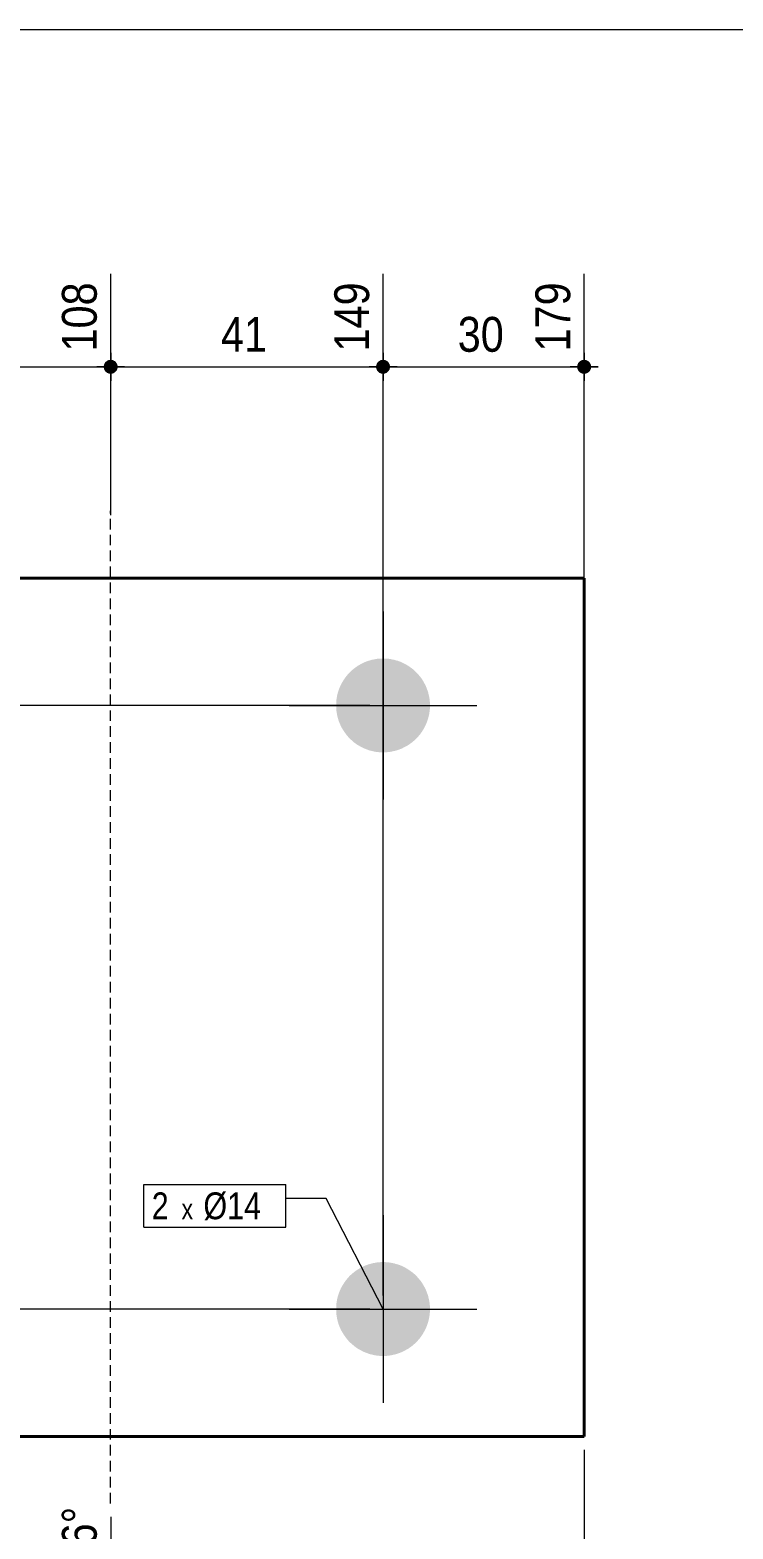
# Model space of a CAD drawing. Header units: millimetres. Extents: x 2 to 287, y 5 to 195.
# Drawn here: x 92.2 to 144.7, y 83.2 to 195 of the extents above; entities that cross this region are included whole.
import ezdxf

# ---------------------------------------------------------------- set-up
doc = ezdxf.new("R2010")
doc.units = ezdxf.units.MM
doc.linetypes.add('CACHE2', pattern=[1.190625, 0.79375, -0.396875])
for name, color, linetype, lineweight in [('Boulon', 7, 'Continuous', 0), ('Cache', 7, 'Continuous', 0), ('Cotation', 7, 'Continuous', 0), ('Désignation boulon', 3, 'Continuous', 0), ('Feuille dessin', 5, 'Continuous', 0), ('Piece', 2, 'Continuous', 0)]:
    doc.layers.add(name, color=color, linetype=linetype, lineweight=lineweight)
doc.styles.add('ARIAL', font='ARIAL.TTF')
doc.styles.add('COMIC_SANS_MS', font='COMIC.TTF')

# ---------------------------------------------------------------- blocks, each defined once
blk = doc.blocks.new('*A1')
at = {"layer": 'Boulon'}
for points in [[(118.5, 141.14), (118.42, 141.15), (118.33, 141.15), (118.24, 141.16), (118.16, 141.17), (118.07, 141.18), (117.99, 141.19), (117.9, 141.21), (117.82, 141.23), (117.74, 141.25), (117.65, 141.27), (117.57, 141.29), (117.49, 141.32), (117.41, 141.35), (117.33, 141.38), (117.25, 141.41), (117.17, 141.44), (117.09, 141.48), (117.01, 141.52), (116.94, 141.56), (116.86, 141.6), (116.79, 141.64), (116.71, 141.68), (116.64, 141.73), (116.57, 141.78), (116.5, 141.83), (116.43, 141.88), (116.37, 141.94), (116.3, 141.99), (116.24, 142.05), (116.17, 142.11), (116.11, 142.17), (116.05, 142.23), (115.99, 142.29), (115.94, 142.36), (115.88, 142.42), (115.83, 142.49), (115.78, 142.56), (115.73, 142.63), (115.68, 142.7), (115.63, 142.77), (115.59, 142.84), (115.54, 142.92), (115.5, 142.99), (115.46, 143.07), (115.42, 143.15), (115.39, 143.22), (115.35, 143.3), (115.32, 143.38), (115.29, 143.46), (115.26, 143.54), (115.24, 143.63), (115.21, 143.71), (115.19, 143.79), (115.17, 143.87), (115.15, 143.96), (115.14, 144.04), (115.13, 144.13), (115.11, 144.21), (115.1, 144.3), (115.1, 144.38), (115.09, 144.47), (115.09, 144.56), (115.09, 144.64), (115.09, 144.73), (115.09, 144.81), (115.1, 144.9), (115.1, 144.98), (115.11, 145.07), (115.13, 145.16), (115.14, 145.24), (115.15, 145.32), (115.17, 145.41), (115.19, 145.49), (115.21, 145.58), (115.24, 145.66), (115.26, 145.74), (115.29, 145.82), (115.32, 145.9), (115.35, 145.98), (115.39, 146.06), (115.42, 146.14), (115.46, 146.22), (115.5, 146.29), (115.54, 146.37), (115.59, 146.44), (115.63, 146.51), (115.68, 146.59), (115.73, 146.66), (115.78, 146.73), (115.83, 146.8), (115.88, 146.86), (115.94, 146.93), (115.99, 146.99), (116.05, 147.06), (116.11, 147.12), (116.17, 147.18), (116.24, 147.24), (116.3, 147.29), (116.37, 147.35), (116.43, 147.4), (116.5, 147.45), (116.57, 147.5), (116.64, 147.55), (116.71, 147.6), (116.79, 147.64), (116.86, 147.69), (116.94, 147.73), (117.01, 147.77), (117.09, 147.81), (117.17, 147.84), (117.25, 147.88), (117.33, 147.91), (117.41, 147.94), (117.49, 147.97), (117.57, 147.99), (117.65, 148.01), (117.74, 148.04), (117.82, 148.06), (117.9, 148.07), (117.99, 148.09), (118.07, 148.1), (118.16, 148.12), (118.24, 148.12), (118.33, 148.13), (118.42, 148.14), (118.5, 148.14), (118.59, 148.14), (118.67, 148.14), (118.76, 148.14), (118.84, 148.13), (118.93, 148.12), (119.02, 148.12), (119.1, 148.1), (119.19, 148.09), (119.27, 148.07), (119.35, 148.06), (119.44, 148.04), (119.52, 148.01), (119.6, 147.99), (119.69, 147.97), (119.77, 147.94), (119.85, 147.91), (119.93, 147.88), (120.01, 147.84), (120.08, 147.81), (120.16, 147.77), (120.24, 147.73), (120.31, 147.69), (120.39, 147.64), (120.46, 147.6), (120.53, 147.55), (120.6, 147.5), (120.67, 147.45), (120.74, 147.4), (120.81, 147.35), (120.87, 147.29), (120.94, 147.24), (121, 147.18), (121.06, 147.12), (121.12, 147.06), (121.18, 146.99), (121.24, 146.93), (121.29, 146.86), (121.35, 146.8), (121.4, 146.73), (121.45, 146.66), (121.5, 146.59), (121.54, 146.51), (121.59, 146.44), (121.63, 146.37), (121.67, 146.29), (121.71, 146.22), (121.75, 146.14), (121.79, 146.06), (121.82, 145.98), (121.85, 145.9), (121.88, 145.82), (121.91, 145.74), (121.94, 145.66), (121.96, 145.58), (121.98, 145.49), (122, 145.41), (122.02, 145.32), (122.04, 145.24), (122.05, 145.16), (122.06, 145.07), (122.07, 144.98), (122.08, 144.9), (122.08, 144.81), (122.09, 144.73), (122.09, 144.64), (122.09, 144.56), (122.08, 144.47), (122.08, 144.38), (122.07, 144.3), (122.06, 144.21), (122.05, 144.13), (122.04, 144.04), (122.02, 143.96), (122, 143.87), (121.98, 143.79), (121.96, 143.71), (121.94, 143.63), (121.91, 143.54), (121.88, 143.46), (121.85, 143.38), (121.82, 143.3), (121.79, 143.22), (121.75, 143.15), (121.71, 143.07), (121.67, 142.99), (121.63, 142.92), (121.59, 142.84), (121.54, 142.77), (121.5, 142.7), (121.45, 142.63), (121.4, 142.56), (121.35, 142.49), (121.29, 142.42), (121.24, 142.36), (121.18, 142.29), (121.12, 142.23), (121.06, 142.17), (121, 142.11), (120.94, 142.05), (120.87, 141.99), (120.81, 141.94), (120.74, 141.88), (120.67, 141.83), (120.6, 141.78), (120.53, 141.73), (120.46, 141.68), (120.39, 141.64), (120.31, 141.6), (120.24, 141.56), (120.16, 141.52), (120.08, 141.48), (120.01, 141.44), (119.93, 141.41), (119.85, 141.38), (119.77, 141.35), (119.69, 141.32), (119.6, 141.29), (119.52, 141.27), (119.44, 141.25), (119.35, 141.23), (119.27, 141.21), (119.19, 141.19), (119.1, 141.18), (119.02, 141.17), (118.93, 141.16), (118.84, 141.15), (118.76, 141.15), (118.67, 141.14), (118.59, 141.14)], [(118.5, 96.14), (118.42, 96.15), (118.33, 96.15), (118.24, 96.16), (118.16, 96.17), (118.07, 96.18), (117.99, 96.19), (117.9, 96.21), (117.82, 96.23), (117.74, 96.25), (117.65, 96.27), (117.57, 96.29), (117.49, 96.32), (117.41, 96.35), (117.33, 96.38), (117.25, 96.41), (117.17, 96.44), (117.09, 96.48), (117.01, 96.52), (116.94, 96.56), (116.86, 96.6), (116.79, 96.64), (116.71, 96.68), (116.64, 96.73), (116.57, 96.78), (116.5, 96.83), (116.43, 96.88), (116.37, 96.94), (116.3, 96.99), (116.24, 97.05), (116.17, 97.11), (116.11, 97.17), (116.05, 97.23), (115.99, 97.29), (115.94, 97.36), (115.88, 97.42), (115.83, 97.49), (115.78, 97.56), (115.73, 97.63), (115.68, 97.7), (115.63, 97.77), (115.59, 97.84), (115.54, 97.92), (115.5, 97.99), (115.46, 98.07), (115.42, 98.15), (115.39, 98.22), (115.35, 98.3), (115.32, 98.38), (115.29, 98.46), (115.26, 98.54), (115.24, 98.63), (115.21, 98.71), (115.19, 98.79), (115.17, 98.87), (115.15, 98.96), (115.14, 99.04), (115.13, 99.13), (115.11, 99.21), (115.1, 99.3), (115.1, 99.38), (115.09, 99.47), (115.09, 99.56), (115.09, 99.64), (115.09, 99.73), (115.09, 99.81), (115.1, 99.9), (115.1, 99.98), (115.11, 100.07), (115.13, 100.16), (115.14, 100.24), (115.15, 100.32), (115.17, 100.41), (115.19, 100.49), (115.21, 100.58), (115.24, 100.66), (115.26, 100.74), (115.29, 100.82), (115.32, 100.9), (115.35, 100.98), (115.39, 101.06), (115.42, 101.14), (115.46, 101.22), (115.5, 101.29), (115.54, 101.37), (115.59, 101.44), (115.63, 101.51), (115.68, 101.59), (115.73, 101.66), (115.78, 101.73), (115.83, 101.8), (115.88, 101.86), (115.94, 101.93), (115.99, 101.99), (116.05, 102.06), (116.11, 102.12), (116.17, 102.18), (116.24, 102.24), (116.3, 102.29), (116.37, 102.35), (116.43, 102.4), (116.5, 102.45), (116.57, 102.5), (116.64, 102.55), (116.71, 102.6), (116.79, 102.64), (116.86, 102.69), (116.94, 102.73), (117.01, 102.77), (117.09, 102.81), (117.17, 102.84), (117.25, 102.88), (117.33, 102.91), (117.41, 102.94), (117.49, 102.97), (117.57, 102.99), (117.65, 103.01), (117.74, 103.04), (117.82, 103.06), (117.9, 103.07), (117.99, 103.09), (118.07, 103.1), (118.16, 103.12), (118.24, 103.12), (118.33, 103.13), (118.42, 103.14), (118.5, 103.14), (118.59, 103.14), (118.67, 103.14), (118.76, 103.14), (118.84, 103.13), (118.93, 103.12), (119.02, 103.12), (119.1, 103.1), (119.19, 103.09), (119.27, 103.07), (119.35, 103.06), (119.44, 103.04), (119.52, 103.01), (119.6, 102.99), (119.69, 102.97), (119.77, 102.94), (119.85, 102.91), (119.93, 102.88), (120.01, 102.84), (120.08, 102.81), (120.16, 102.77), (120.24, 102.73), (120.31, 102.69), (120.39, 102.64), (120.46, 102.6), (120.53, 102.55), (120.6, 102.5), (120.67, 102.45), (120.74, 102.4), (120.81, 102.35), (120.87, 102.29), (120.94, 102.24), (121, 102.18), (121.06, 102.12), (121.12, 102.06), (121.18, 101.99), (121.24, 101.93), (121.29, 101.86), (121.35, 101.8), (121.4, 101.73), (121.45, 101.66), (121.5, 101.59), (121.54, 101.51), (121.59, 101.44), (121.63, 101.37), (121.67, 101.29), (121.71, 101.22), (121.75, 101.14), (121.79, 101.06), (121.82, 100.98), (121.85, 100.9), (121.88, 100.82), (121.91, 100.74), (121.94, 100.66), (121.96, 100.58), (121.98, 100.49), (122, 100.41), (122.02, 100.32), (122.04, 100.24), (122.05, 100.16), (122.06, 100.07), (122.07, 99.98), (122.08, 99.9), (122.08, 99.81), (122.09, 99.73), (122.09, 99.64), (122.09, 99.56), (122.08, 99.47), (122.08, 99.38), (122.07, 99.3), (122.06, 99.21), (122.05, 99.13), (122.04, 99.04), (122.02, 98.96), (122, 98.87), (121.98, 98.79), (121.96, 98.71), (121.94, 98.63), (121.91, 98.54), (121.88, 98.46), (121.85, 98.38), (121.82, 98.3), (121.79, 98.22), (121.75, 98.15), (121.71, 98.07), (121.67, 97.99), (121.63, 97.92), (121.59, 97.84), (121.54, 97.77), (121.5, 97.7), (121.45, 97.63), (121.4, 97.56), (121.35, 97.49), (121.29, 97.42), (121.24, 97.36), (121.18, 97.29), (121.12, 97.23), (121.06, 97.17), (121, 97.11), (120.94, 97.05), (120.87, 96.99), (120.81, 96.94), (120.74, 96.88), (120.67, 96.83), (120.6, 96.78), (120.53, 96.73), (120.46, 96.68), (120.39, 96.64), (120.31, 96.6), (120.24, 96.56), (120.16, 96.52), (120.08, 96.48), (120.01, 96.44), (119.93, 96.41), (119.85, 96.38), (119.77, 96.35), (119.69, 96.32), (119.6, 96.29), (119.52, 96.27), (119.44, 96.25), (119.35, 96.23), (119.27, 96.21), (119.19, 96.19), (119.1, 96.18), (119.02, 96.17), (118.93, 96.16), (118.84, 96.15), (118.76, 96.15), (118.67, 96.14), (118.59, 96.14)]]:
    blk.add_hatch(color=256, dxfattribs=at).paths.add_polyline_path(points, flags=17)
at = {"layer": 'Boulon', "linetype": 'Continuous', "lineweight": 0}
for p, q in [((118.59, 151.64), (118.59, 137.64)), ((111.59, 144.64), (125.59, 144.64)), ((118.59, 106.64), (118.59, 92.64)), ((111.59, 99.64), (125.59, 99.64))]:
    blk.add_line(p, q, dxfattribs=at)
blk = doc.blocks.new('*A3')
at = {"layer": 'Cache', "color": 7, "linetype": 'CACHE2', "lineweight": 20}
blk.add_line((98.266561, 85.141727), (98.266561, 159.141727), dxfattribs=at)
at = {"layer": 'Piece', "color": 2, "linetype": 'Continuous', "lineweight": 40}
for p, q in [((133.588716, 154.141727), (44.277246, 154.141727)), ((133.588716, 154.141727), (133.588716, 90.141727)), ((133.588716, 90.141727), (44.277246, 90.141727))]:
    blk.add_line(p, q, dxfattribs=at)
blk = doc.blocks.new('*A7')
at = {"layer": 'Feuille dessin', "linetype": 'Continuous', "lineweight": 0}
blk.add_line((282, 195), (5, 195), dxfattribs=at)
blk = doc.blocks.new('*A13')
at = {"layer": 'Cotation'}
for points in [[(69.25, 169.37), (69.22, 169.37), (69.2, 169.37), (69.17, 169.38), (69.15, 169.38), (69.12, 169.39), (69.1, 169.4), (69.07, 169.41), (69.05, 169.42), (69.03, 169.43), (69, 169.44), (68.98, 169.46), (68.96, 169.47), (68.94, 169.49), (68.92, 169.5), (68.9, 169.52), (68.89, 169.54), (68.87, 169.56), (68.85, 169.58), (68.84, 169.6), (68.83, 169.62), (68.81, 169.64), (68.8, 169.67), (68.79, 169.69), (68.78, 169.71), (68.77, 169.74), (68.77, 169.76), (68.76, 169.79), (68.76, 169.81), (68.75, 169.84), (68.75, 169.86), (68.75, 169.89), (68.75, 169.91), (68.75, 169.94), (68.76, 169.96), (68.76, 169.99), (68.77, 170.01), (68.77, 170.04), (68.78, 170.06), (68.79, 170.09), (68.8, 170.11), (68.81, 170.13), (68.83, 170.16), (68.84, 170.18), (68.85, 170.2), (68.87, 170.22), (68.89, 170.24), (68.9, 170.26), (68.92, 170.27), (68.94, 170.29), (68.96, 170.31), (68.98, 170.32), (69, 170.33), (69.03, 170.35), (69.05, 170.36), (69.07, 170.37), (69.1, 170.38), (69.12, 170.39), (69.15, 170.39), (69.17, 170.4), (69.2, 170.4), (69.22, 170.41), (69.25, 170.41), (69.27, 170.41), (69.3, 170.41), (69.32, 170.41), (69.35, 170.4), (69.37, 170.4), (69.4, 170.39), (69.42, 170.39), (69.45, 170.38), (69.47, 170.37), (69.49, 170.36), (69.52, 170.35), (69.54, 170.33), (69.56, 170.32), (69.58, 170.31), (69.6, 170.29), (69.62, 170.27), (69.64, 170.26), (69.66, 170.24), (69.67, 170.22), (69.69, 170.2), (69.7, 170.18), (69.72, 170.16), (69.73, 170.13), (69.74, 170.11), (69.75, 170.09), (69.76, 170.06), (69.77, 170.04), (69.78, 170.01), (69.78, 169.99), (69.79, 169.96), (69.79, 169.94), (69.79, 169.91), (69.79, 169.89), (69.79, 169.86), (69.79, 169.84), (69.79, 169.81), (69.78, 169.79), (69.78, 169.76), (69.77, 169.74), (69.76, 169.71), (69.75, 169.69), (69.74, 169.67), (69.73, 169.64), (69.72, 169.62), (69.7, 169.6), (69.69, 169.58), (69.67, 169.56), (69.66, 169.54), (69.64, 169.52), (69.62, 169.5), (69.6, 169.49), (69.58, 169.47), (69.56, 169.46), (69.54, 169.44), (69.52, 169.43), (69.49, 169.42), (69.47, 169.41), (69.45, 169.4), (69.42, 169.39), (69.4, 169.38), (69.37, 169.38), (69.35, 169.37), (69.32, 169.37), (69.3, 169.37), (69.27, 169.37)], [(98.24, 169.37), (98.22, 169.37), (98.19, 169.37), (98.17, 169.38), (98.14, 169.38), (98.12, 169.39), (98.09, 169.4), (98.07, 169.41), (98.04, 169.42), (98.02, 169.43), (98, 169.44), (97.98, 169.46), (97.96, 169.47), (97.94, 169.49), (97.92, 169.5), (97.9, 169.52), (97.88, 169.54), (97.86, 169.56), (97.85, 169.58), (97.83, 169.6), (97.82, 169.62), (97.81, 169.64), (97.8, 169.67), (97.79, 169.69), (97.78, 169.71), (97.77, 169.74), (97.76, 169.76), (97.76, 169.79), (97.75, 169.81), (97.75, 169.84), (97.75, 169.86), (97.75, 169.89), (97.75, 169.91), (97.75, 169.94), (97.75, 169.96), (97.76, 169.99), (97.76, 170.01), (97.77, 170.04), (97.78, 170.06), (97.79, 170.09), (97.8, 170.11), (97.81, 170.13), (97.82, 170.16), (97.83, 170.18), (97.85, 170.2), (97.86, 170.22), (97.88, 170.24), (97.9, 170.26), (97.92, 170.27), (97.94, 170.29), (97.96, 170.31), (97.98, 170.32), (98, 170.33), (98.02, 170.35), (98.04, 170.36), (98.07, 170.37), (98.09, 170.38), (98.12, 170.39), (98.14, 170.39), (98.17, 170.4), (98.19, 170.4), (98.22, 170.41), (98.24, 170.41), (98.27, 170.41), (98.29, 170.41), (98.32, 170.41), (98.34, 170.4), (98.37, 170.4), (98.39, 170.39), (98.42, 170.39), (98.44, 170.38), (98.47, 170.37), (98.49, 170.36), (98.51, 170.35), (98.53, 170.33), (98.56, 170.32), (98.58, 170.31), (98.6, 170.29), (98.62, 170.27), (98.63, 170.26), (98.65, 170.24), (98.67, 170.22), (98.68, 170.2), (98.7, 170.18), (98.71, 170.16), (98.73, 170.13), (98.74, 170.11), (98.75, 170.09), (98.76, 170.06), (98.76, 170.04), (98.77, 170.01), (98.78, 169.99), (98.78, 169.96), (98.78, 169.94), (98.79, 169.91), (98.79, 169.89), (98.79, 169.86), (98.78, 169.84), (98.78, 169.81), (98.78, 169.79), (98.77, 169.76), (98.76, 169.74), (98.76, 169.71), (98.75, 169.69), (98.74, 169.67), (98.73, 169.64), (98.71, 169.62), (98.7, 169.6), (98.68, 169.58), (98.67, 169.56), (98.65, 169.54), (98.63, 169.52), (98.62, 169.5), (98.6, 169.49), (98.58, 169.47), (98.56, 169.46), (98.53, 169.44), (98.51, 169.43), (98.49, 169.42), (98.47, 169.41), (98.44, 169.4), (98.42, 169.39), (98.39, 169.38), (98.37, 169.38), (98.34, 169.37), (98.32, 169.37), (98.29, 169.37), (98.27, 169.37)]]:
    blk.add_hatch(color=256, dxfattribs=at).paths.add_polyline_path(points, flags=17)
at = {"layer": 'Cotation', "linetype": 'Continuous', "lineweight": 0}
for p, q in [((98.27, 158.83), (98.27, 176.81)), ((69.27, 152.64), (69.27, 174.89)), ((70.31, 169.89), (68.23, 169.89)), ((69.27, 169.89), (68.23, 169.89)), ((69.27, 170.93), (69.27, 168.85)), ((69.27, 169.89), (98.27, 169.89)), ((99.31, 169.89), (97.23, 169.89)), ((98.27, 170.93), (98.27, 168.85)), ((98.27, 169.89), (99.31, 169.89))]:
    blk.add_line(p, q, dxfattribs=at)
at = {"layer": 'Cotation'}
for p in [(69.27, 169.89), (98.27, 169.89)]:
    blk.add_point(p, dxfattribs=at)
at = {"layer": 'Cotation', "style": 'ARIAL', "width": 0.85}
blk.add_text('108', height=2.6, rotation=90.0002, dxfattribs=at).set_placement((97.23, 171.03))
blk.add_text('58', height=2.6, dxfattribs=at).set_placement((81.84, 171.01))
blk = doc.blocks.new('*A14')
at = {"layer": 'Cotation'}
for points in [[(98.24, 169.37), (98.22, 169.37), (98.19, 169.37), (98.17, 169.38), (98.14, 169.38), (98.12, 169.39), (98.09, 169.4), (98.07, 169.41), (98.04, 169.42), (98.02, 169.43), (98, 169.44), (97.98, 169.46), (97.96, 169.47), (97.94, 169.49), (97.92, 169.5), (97.9, 169.52), (97.88, 169.54), (97.86, 169.56), (97.85, 169.58), (97.83, 169.6), (97.82, 169.62), (97.81, 169.64), (97.8, 169.67), (97.79, 169.69), (97.78, 169.71), (97.77, 169.74), (97.76, 169.76), (97.76, 169.79), (97.75, 169.81), (97.75, 169.84), (97.75, 169.86), (97.75, 169.89), (97.75, 169.91), (97.75, 169.94), (97.75, 169.96), (97.76, 169.99), (97.76, 170.01), (97.77, 170.04), (97.78, 170.06), (97.79, 170.09), (97.8, 170.11), (97.81, 170.13), (97.82, 170.16), (97.83, 170.18), (97.85, 170.2), (97.86, 170.22), (97.88, 170.24), (97.9, 170.26), (97.92, 170.27), (97.94, 170.29), (97.96, 170.31), (97.98, 170.32), (98, 170.33), (98.02, 170.35), (98.04, 170.36), (98.07, 170.37), (98.09, 170.38), (98.12, 170.39), (98.14, 170.39), (98.17, 170.4), (98.19, 170.4), (98.22, 170.41), (98.24, 170.41), (98.27, 170.41), (98.29, 170.41), (98.32, 170.41), (98.34, 170.4), (98.37, 170.4), (98.39, 170.39), (98.42, 170.39), (98.44, 170.38), (98.47, 170.37), (98.49, 170.36), (98.51, 170.35), (98.53, 170.33), (98.56, 170.32), (98.58, 170.31), (98.6, 170.29), (98.62, 170.27), (98.63, 170.26), (98.65, 170.24), (98.67, 170.22), (98.68, 170.2), (98.7, 170.18), (98.71, 170.16), (98.73, 170.13), (98.74, 170.11), (98.75, 170.09), (98.76, 170.06), (98.76, 170.04), (98.77, 170.01), (98.78, 169.99), (98.78, 169.96), (98.78, 169.94), (98.79, 169.91), (98.79, 169.89), (98.79, 169.86), (98.78, 169.84), (98.78, 169.81), (98.78, 169.79), (98.77, 169.76), (98.76, 169.74), (98.76, 169.71), (98.75, 169.69), (98.74, 169.67), (98.73, 169.64), (98.71, 169.62), (98.7, 169.6), (98.68, 169.58), (98.67, 169.56), (98.65, 169.54), (98.63, 169.52), (98.62, 169.5), (98.6, 169.49), (98.58, 169.47), (98.56, 169.46), (98.53, 169.44), (98.51, 169.43), (98.49, 169.42), (98.47, 169.41), (98.44, 169.4), (98.42, 169.39), (98.39, 169.38), (98.37, 169.38), (98.34, 169.37), (98.32, 169.37), (98.29, 169.37), (98.27, 169.37)], [(118.56, 169.37), (118.53, 169.37), (118.51, 169.37), (118.48, 169.38), (118.46, 169.38), (118.43, 169.39), (118.41, 169.4), (118.39, 169.41), (118.36, 169.42), (118.34, 169.43), (118.32, 169.44), (118.3, 169.46), (118.28, 169.47), (118.26, 169.49), (118.24, 169.5), (118.22, 169.52), (118.2, 169.54), (118.18, 169.56), (118.17, 169.58), (118.15, 169.6), (118.14, 169.62), (118.13, 169.64), (118.12, 169.67), (118.11, 169.69), (118.1, 169.71), (118.09, 169.74), (118.08, 169.76), (118.08, 169.79), (118.07, 169.81), (118.07, 169.84), (118.07, 169.86), (118.07, 169.89), (118.07, 169.91), (118.07, 169.94), (118.07, 169.96), (118.08, 169.99), (118.08, 170.01), (118.09, 170.04), (118.1, 170.06), (118.11, 170.09), (118.12, 170.11), (118.13, 170.13), (118.14, 170.16), (118.15, 170.18), (118.17, 170.2), (118.18, 170.22), (118.2, 170.24), (118.22, 170.26), (118.24, 170.27), (118.26, 170.29), (118.28, 170.31), (118.3, 170.32), (118.32, 170.33), (118.34, 170.35), (118.36, 170.36), (118.39, 170.37), (118.41, 170.38), (118.43, 170.39), (118.46, 170.39), (118.48, 170.4), (118.51, 170.4), (118.53, 170.41), (118.56, 170.41), (118.59, 170.41), (118.61, 170.41), (118.64, 170.41), (118.66, 170.4), (118.69, 170.4), (118.71, 170.39), (118.74, 170.39), (118.76, 170.38), (118.78, 170.37), (118.81, 170.36), (118.83, 170.35), (118.85, 170.33), (118.87, 170.32), (118.9, 170.31), (118.92, 170.29), (118.93, 170.27), (118.95, 170.26), (118.97, 170.24), (118.99, 170.22), (119, 170.2), (119.02, 170.18), (119.03, 170.16), (119.04, 170.13), (119.06, 170.11), (119.07, 170.09), (119.08, 170.06), (119.08, 170.04), (119.09, 170.01), (119.1, 169.99), (119.1, 169.96), (119.1, 169.94), (119.11, 169.91), (119.11, 169.89), (119.11, 169.86), (119.1, 169.84), (119.1, 169.81), (119.1, 169.79), (119.09, 169.76), (119.08, 169.74), (119.08, 169.71), (119.07, 169.69), (119.06, 169.67), (119.04, 169.64), (119.03, 169.62), (119.02, 169.6), (119, 169.58), (118.99, 169.56), (118.97, 169.54), (118.95, 169.52), (118.93, 169.5), (118.92, 169.49), (118.9, 169.47), (118.87, 169.46), (118.85, 169.44), (118.83, 169.43), (118.81, 169.42), (118.78, 169.41), (118.76, 169.4), (118.74, 169.39), (118.71, 169.38), (118.69, 169.38), (118.66, 169.37), (118.64, 169.37), (118.61, 169.37), (118.59, 169.37)]]:
    blk.add_hatch(color=256, dxfattribs=at).paths.add_polyline_path(points, flags=17)
at = {"layer": 'Cotation', "linetype": 'Continuous', "lineweight": 0}
for p, q in [((98.27, 158.83), (98.27, 176.81)), ((118.59, 100.64), (118.59, 176.81)), ((99.31, 169.89), (97.23, 169.89)), ((98.27, 169.89), (97.23, 169.89)), ((98.27, 170.93), (98.27, 168.85)), ((98.27, 169.89), (118.59, 169.89)), ((119.63, 169.89), (117.55, 169.89)), ((118.59, 170.93), (118.59, 168.85)), ((118.59, 169.89), (119.63, 169.89))]:
    blk.add_line(p, q, dxfattribs=at)
at = {"layer": 'Cotation'}
for p in [(98.27, 169.89), (118.59, 169.89)]:
    blk.add_point(p, dxfattribs=at)
at = {"layer": 'Cotation', "style": 'ARIAL', "width": 0.85}
blk.add_text('149', height=2.6, rotation=90.0002, dxfattribs=at).set_placement((117.55, 171.03))
blk.add_text('41', height=2.6, dxfattribs=at).set_placement((106.5, 171.01))
blk = doc.blocks.new('*A15')
at = {"layer": 'Cotation'}
for points in [[(118.56, 169.37), (118.53, 169.37), (118.51, 169.37), (118.48, 169.38), (118.46, 169.38), (118.43, 169.39), (118.41, 169.4), (118.39, 169.41), (118.36, 169.42), (118.34, 169.43), (118.32, 169.44), (118.3, 169.46), (118.28, 169.47), (118.26, 169.49), (118.24, 169.5), (118.22, 169.52), (118.2, 169.54), (118.18, 169.56), (118.17, 169.58), (118.15, 169.6), (118.14, 169.62), (118.13, 169.64), (118.12, 169.67), (118.11, 169.69), (118.1, 169.71), (118.09, 169.74), (118.08, 169.76), (118.08, 169.79), (118.07, 169.81), (118.07, 169.84), (118.07, 169.86), (118.07, 169.89), (118.07, 169.91), (118.07, 169.94), (118.07, 169.96), (118.08, 169.99), (118.08, 170.01), (118.09, 170.04), (118.1, 170.06), (118.11, 170.09), (118.12, 170.11), (118.13, 170.13), (118.14, 170.16), (118.15, 170.18), (118.17, 170.2), (118.18, 170.22), (118.2, 170.24), (118.22, 170.26), (118.24, 170.27), (118.26, 170.29), (118.28, 170.31), (118.3, 170.32), (118.32, 170.33), (118.34, 170.35), (118.36, 170.36), (118.39, 170.37), (118.41, 170.38), (118.43, 170.39), (118.46, 170.39), (118.48, 170.4), (118.51, 170.4), (118.53, 170.41), (118.56, 170.41), (118.59, 170.41), (118.61, 170.41), (118.64, 170.41), (118.66, 170.4), (118.69, 170.4), (118.71, 170.39), (118.74, 170.39), (118.76, 170.38), (118.78, 170.37), (118.81, 170.36), (118.83, 170.35), (118.85, 170.33), (118.87, 170.32), (118.9, 170.31), (118.92, 170.29), (118.93, 170.27), (118.95, 170.26), (118.97, 170.24), (118.99, 170.22), (119, 170.2), (119.02, 170.18), (119.03, 170.16), (119.04, 170.13), (119.06, 170.11), (119.07, 170.09), (119.08, 170.06), (119.08, 170.04), (119.09, 170.01), (119.1, 169.99), (119.1, 169.96), (119.1, 169.94), (119.11, 169.91), (119.11, 169.89), (119.11, 169.86), (119.1, 169.84), (119.1, 169.81), (119.1, 169.79), (119.09, 169.76), (119.08, 169.74), (119.08, 169.71), (119.07, 169.69), (119.06, 169.67), (119.04, 169.64), (119.03, 169.62), (119.02, 169.6), (119, 169.58), (118.99, 169.56), (118.97, 169.54), (118.95, 169.52), (118.93, 169.5), (118.92, 169.49), (118.9, 169.47), (118.87, 169.46), (118.85, 169.44), (118.83, 169.43), (118.81, 169.42), (118.78, 169.41), (118.76, 169.4), (118.74, 169.39), (118.71, 169.38), (118.69, 169.38), (118.66, 169.37), (118.64, 169.37), (118.61, 169.37), (118.59, 169.37)], [(133.56, 169.37), (133.54, 169.37), (133.51, 169.37), (133.49, 169.38), (133.46, 169.38), (133.44, 169.39), (133.41, 169.4), (133.39, 169.41), (133.37, 169.42), (133.34, 169.43), (133.32, 169.44), (133.3, 169.46), (133.28, 169.47), (133.26, 169.49), (133.24, 169.5), (133.22, 169.52), (133.2, 169.54), (133.19, 169.56), (133.17, 169.58), (133.16, 169.6), (133.14, 169.62), (133.13, 169.64), (133.12, 169.67), (133.11, 169.69), (133.1, 169.71), (133.09, 169.74), (133.08, 169.76), (133.08, 169.79), (133.07, 169.81), (133.07, 169.84), (133.07, 169.86), (133.07, 169.89), (133.07, 169.91), (133.07, 169.94), (133.07, 169.96), (133.08, 169.99), (133.08, 170.01), (133.09, 170.04), (133.1, 170.06), (133.11, 170.09), (133.12, 170.11), (133.13, 170.13), (133.14, 170.16), (133.16, 170.18), (133.17, 170.2), (133.19, 170.22), (133.2, 170.24), (133.22, 170.26), (133.24, 170.27), (133.26, 170.29), (133.28, 170.31), (133.3, 170.32), (133.32, 170.33), (133.34, 170.35), (133.37, 170.36), (133.39, 170.37), (133.41, 170.38), (133.44, 170.39), (133.46, 170.39), (133.49, 170.4), (133.51, 170.4), (133.54, 170.41), (133.56, 170.41), (133.59, 170.41), (133.61, 170.41), (133.64, 170.41), (133.67, 170.4), (133.69, 170.4), (133.72, 170.39), (133.74, 170.39), (133.76, 170.38), (133.79, 170.37), (133.81, 170.36), (133.83, 170.35), (133.86, 170.33), (133.88, 170.32), (133.9, 170.31), (133.92, 170.29), (133.94, 170.27), (133.96, 170.26), (133.97, 170.24), (133.99, 170.22), (134.01, 170.2), (134.02, 170.18), (134.03, 170.16), (134.05, 170.13), (134.06, 170.11), (134.07, 170.09), (134.08, 170.06), (134.09, 170.04), (134.09, 170.01), (134.1, 169.99), (134.1, 169.96), (134.11, 169.94), (134.11, 169.91), (134.11, 169.89), (134.11, 169.86), (134.11, 169.84), (134.1, 169.81), (134.1, 169.79), (134.09, 169.76), (134.09, 169.74), (134.08, 169.71), (134.07, 169.69), (134.06, 169.67), (134.05, 169.64), (134.03, 169.62), (134.02, 169.6), (134.01, 169.58), (133.99, 169.56), (133.97, 169.54), (133.96, 169.52), (133.94, 169.5), (133.92, 169.49), (133.9, 169.47), (133.88, 169.46), (133.86, 169.44), (133.83, 169.43), (133.81, 169.42), (133.79, 169.41), (133.76, 169.4), (133.74, 169.39), (133.72, 169.38), (133.69, 169.38), (133.67, 169.37), (133.64, 169.37), (133.61, 169.37), (133.59, 169.37)]]:
    blk.add_hatch(color=256, dxfattribs=at).paths.add_polyline_path(points, flags=17)
at = {"layer": 'Cotation', "linetype": 'Continuous', "lineweight": 0}
for p, q in [((118.59, 100.64), (118.59, 176.81)), ((133.59, 91.14), (133.59, 176.81)), ((119.63, 169.89), (117.55, 169.89)), ((118.59, 169.89), (117.55, 169.89)), ((118.59, 170.93), (118.59, 168.85)), ((118.59, 169.89), (133.59, 169.89)), ((134.63, 169.89), (132.55, 169.89)), ((133.59, 170.93), (133.59, 168.85)), ((133.59, 169.89), (134.63, 169.89))]:
    blk.add_line(p, q, dxfattribs=at)
at = {"layer": 'Cotation'}
for p in [(118.59, 169.89), (133.59, 169.89)]:
    blk.add_point(p, dxfattribs=at)
at = {"layer": 'Cotation', "style": 'ARIAL', "width": 0.85}
blk.add_text('179', height=2.6, rotation=90.0002, dxfattribs=at).set_placement((132.55, 171.03))
blk.add_text('30', height=2.6, dxfattribs=at).set_placement((124.16, 171.01))
blk = doc.blocks.new('*A17')
at = {"layer": 'Cotation', "linetype": 'Continuous', "lineweight": 0}
blk.add_line((117.59, 99.64), (31.86, 99.64), dxfattribs=at)
blk = doc.blocks.new('*A18')
at = {"layer": 'Cotation', "linetype": 'Continuous', "lineweight": 0}
for p, q in [((117.59, 144.64), (31.86, 144.64)), ((117.59, 99.64), (31.86, 99.64))]:
    blk.add_line(p, q, dxfattribs=at)
blk = doc.blocks.new('*A19')
at = {"layer": 'Cotation', "linetype": 'Continuous', "lineweight": 0}
blk.add_line((117.59, 144.64), (31.86, 144.64), dxfattribs=at)
blk = doc.blocks.new('*A20')
at = {"layer": 'Cotation', "linetype": 'Continuous', "lineweight": 0}
blk.add_line((98.27, 84.14), (98.27, 65.06), dxfattribs=at)
blk = doc.blocks.new('*A21')
at = {"layer": 'Cotation'}
for points in [[(98.24, 66.62), (98.22, 66.62), (98.19, 66.63), (98.17, 66.63), (98.14, 66.64), (98.12, 66.64), (98.09, 66.65), (98.07, 66.66), (98.04, 66.67), (98.02, 66.68), (98, 66.7), (97.98, 66.71), (97.96, 66.72), (97.94, 66.74), (97.92, 66.76), (97.9, 66.77), (97.88, 66.79), (97.86, 66.81), (97.85, 66.83), (97.83, 66.85), (97.82, 66.87), (97.81, 66.9), (97.8, 66.92), (97.79, 66.94), (97.78, 66.97), (97.77, 66.99), (97.76, 67.02), (97.76, 67.04), (97.75, 67.07), (97.75, 67.09), (97.75, 67.12), (97.75, 67.14), (97.75, 67.17), (97.75, 67.19), (97.75, 67.22), (97.76, 67.24), (97.76, 67.27), (97.77, 67.29), (97.78, 67.32), (97.79, 67.34), (97.8, 67.36), (97.81, 67.39), (97.82, 67.41), (97.83, 67.43), (97.85, 67.45), (97.86, 67.47), (97.88, 67.49), (97.9, 67.51), (97.92, 67.53), (97.94, 67.54), (97.96, 67.56), (97.98, 67.57), (98, 67.59), (98.02, 67.6), (98.04, 67.61), (98.07, 67.62), (98.09, 67.63), (98.12, 67.64), (98.14, 67.65), (98.17, 67.65), (98.19, 67.66), (98.22, 67.66), (98.24, 67.66), (98.27, 67.66), (98.29, 67.66), (98.32, 67.66), (98.34, 67.66), (98.37, 67.65), (98.39, 67.65), (98.42, 67.64), (98.44, 67.63), (98.47, 67.62), (98.49, 67.61), (98.51, 67.6), (98.53, 67.59), (98.56, 67.57), (98.58, 67.56), (98.6, 67.54), (98.62, 67.53), (98.63, 67.51), (98.65, 67.49), (98.67, 67.47), (98.68, 67.45), (98.7, 67.43), (98.71, 67.41), (98.73, 67.39), (98.74, 67.36), (98.75, 67.34), (98.76, 67.32), (98.76, 67.29), (98.77, 67.27), (98.78, 67.24), (98.78, 67.22), (98.78, 67.19), (98.79, 67.17), (98.79, 67.14), (98.79, 67.12), (98.78, 67.09), (98.78, 67.07), (98.78, 67.04), (98.77, 67.02), (98.76, 66.99), (98.76, 66.97), (98.75, 66.94), (98.74, 66.92), (98.73, 66.9), (98.71, 66.87), (98.7, 66.85), (98.68, 66.83), (98.67, 66.81), (98.65, 66.79), (98.63, 66.77), (98.62, 66.76), (98.6, 66.74), (98.58, 66.72), (98.56, 66.71), (98.53, 66.7), (98.51, 66.68), (98.49, 66.67), (98.47, 66.66), (98.44, 66.65), (98.42, 66.64), (98.39, 66.64), (98.37, 66.63), (98.34, 66.63), (98.32, 66.62), (98.29, 66.62), (98.27, 66.62)], [(133.56, 66.62), (133.54, 66.62), (133.51, 66.63), (133.49, 66.63), (133.46, 66.64), (133.44, 66.64), (133.41, 66.65), (133.39, 66.66), (133.37, 66.67), (133.34, 66.68), (133.32, 66.7), (133.3, 66.71), (133.28, 66.72), (133.26, 66.74), (133.24, 66.76), (133.22, 66.77), (133.2, 66.79), (133.19, 66.81), (133.17, 66.83), (133.16, 66.85), (133.14, 66.87), (133.13, 66.9), (133.12, 66.92), (133.11, 66.94), (133.1, 66.97), (133.09, 66.99), (133.08, 67.02), (133.08, 67.04), (133.07, 67.07), (133.07, 67.09), (133.07, 67.12), (133.07, 67.14), (133.07, 67.17), (133.07, 67.19), (133.07, 67.22), (133.08, 67.24), (133.08, 67.27), (133.09, 67.29), (133.1, 67.32), (133.11, 67.34), (133.12, 67.36), (133.13, 67.39), (133.14, 67.41), (133.16, 67.43), (133.17, 67.45), (133.19, 67.47), (133.2, 67.49), (133.22, 67.51), (133.24, 67.53), (133.26, 67.54), (133.28, 67.56), (133.3, 67.57), (133.32, 67.59), (133.34, 67.6), (133.37, 67.61), (133.39, 67.62), (133.41, 67.63), (133.44, 67.64), (133.46, 67.65), (133.49, 67.65), (133.51, 67.66), (133.54, 67.66), (133.56, 67.66), (133.59, 67.66), (133.61, 67.66), (133.64, 67.66), (133.67, 67.66), (133.69, 67.65), (133.72, 67.65), (133.74, 67.64), (133.76, 67.63), (133.79, 67.62), (133.81, 67.61), (133.83, 67.6), (133.86, 67.59), (133.88, 67.57), (133.9, 67.56), (133.92, 67.54), (133.94, 67.53), (133.96, 67.51), (133.97, 67.49), (133.99, 67.47), (134.01, 67.45), (134.02, 67.43), (134.03, 67.41), (134.05, 67.39), (134.06, 67.36), (134.07, 67.34), (134.08, 67.32), (134.09, 67.29), (134.09, 67.27), (134.1, 67.24), (134.1, 67.22), (134.11, 67.19), (134.11, 67.17), (134.11, 67.14), (134.11, 67.12), (134.11, 67.09), (134.1, 67.07), (134.1, 67.04), (134.09, 67.02), (134.09, 66.99), (134.08, 66.97), (134.07, 66.94), (134.06, 66.92), (134.05, 66.9), (134.03, 66.87), (134.02, 66.85), (134.01, 66.83), (133.99, 66.81), (133.97, 66.79), (133.96, 66.77), (133.94, 66.76), (133.92, 66.74), (133.9, 66.72), (133.88, 66.71), (133.86, 66.7), (133.83, 66.68), (133.81, 66.67), (133.79, 66.66), (133.76, 66.65), (133.74, 66.64), (133.72, 66.64), (133.69, 66.63), (133.67, 66.63), (133.64, 66.62), (133.61, 66.62), (133.59, 66.62)]]:
    blk.add_hatch(color=256, dxfattribs=at).paths.add_polyline_path(points, flags=17)
at = {"layer": 'Cotation', "linetype": 'Continuous', "lineweight": 0}
for p, q in [((133.59, 89.14), (133.59, 65.06)), ((98.27, 84.14), (98.27, 65.06)), ((98.27, 68.18), (98.27, 66.1)), ((133.59, 68.18), (133.59, 66.1)), ((99.31, 67.14), (97.23, 67.14)), ((98.27, 67.14), (97.23, 67.14)), ((98.27, 67.14), (133.59, 67.14)), ((134.63, 67.14), (132.55, 67.14)), ((133.59, 67.14), (134.63, 67.14))]:
    blk.add_line(p, q, dxfattribs=at)
at = {"layer": 'Cotation'}
for p in [(98.27, 67.14), (133.59, 67.14)]:
    blk.add_point(p, dxfattribs=at)
at = {"layer": 'Cotation', "style": 'ARIAL', "width": 0.85}
blk.add_text('A=83,116°', height=2.6, rotation=90.0002, dxfattribs=at).set_placement((97.23, 70.36))
blk.add_text('71', height=2.6, dxfattribs=at).set_placement((114, 68.26))
blk = doc.blocks.new('*A23')
at = {"layer": 'Désignation boulon', "linetype": 'Continuous', "lineweight": 0}
for p, q in [((100.730801, 108.938569), (111.346426, 108.938569)), ((100.730801, 105.738569), (100.730801, 108.938569)), ((111.346426, 105.738569), (111.346426, 108.938569)), ((114.346426, 107.871902), (111.346426, 107.871902)), ((118.588307, 99.641727), (114.346426, 107.871902)), ((100.730801, 105.738569), (111.346426, 105.738569))]:
    blk.add_line(p, q, dxfattribs=at)
at = {"layer": 'Désignation boulon', "style": 'COMIC_SANS_MS', "width": 0.85}
for s, height, p in [('Ø14', 2, (105.189394, 106.338569)), ('2', 2, (101.330801, 106.338569)), ('x', 1.5, (103.55873, 106.338569))]:
    blk.add_text(s, height=height, dxfattribs=at).set_placement(p)

msp = doc.modelspace()

# ---------------------------------------------------------------- block references
at = {"lineweight": 0}
for name in ['*A7', '*A13', '*A14', '*A15', '*A3', '*A19', '*A1', '*A18', '*A23', '*A17', '*A20', '*A21']:
    msp.add_blockref(name, (0, 0), dxfattribs=at)

doc.saveas('drawing.dxf')
